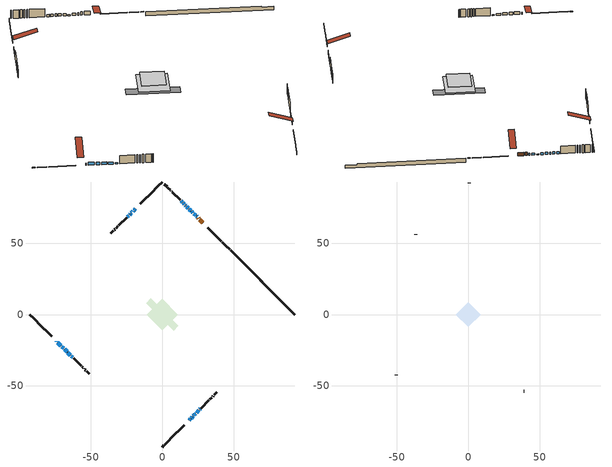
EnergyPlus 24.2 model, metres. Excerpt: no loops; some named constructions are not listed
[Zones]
conditioned space
 floor adiabatic (AdiabaticFloorConstruction): -10.96,0 0,10.96 10.96,0 0,-10.96 z2.59
 floor foundation (Slab1 construction): -11.21,7.89 -7.89,11.21 11.21,-7.89 7.89,-11.21 z-2.21
 floor foundation (Slab2 construction): -1.49,0 0,1.49 1.49,0 0,-1.49 z0
 wall outside (RimJoist1 construction): 0,-92.66 1.06,-91.6 / -92.66,0 -91.6,-1.06 / 0,92.66 -1.06,91.6 / 47.18,45.48 46.12,46.55 z0.15:0.45
 wall outside (RimJoist2 construction): 1.72,-90.94 5.1,-87.56 / -90.94,-1.72 -87.56,-5.1 / -1.72,90.94 -5.1,87.56 / 45.46,47.2 42.08,50.58 z0.15:0.45
 wall outside (RimJoist3 construction): 5.76,-86.91 15.21,-77.45 / -86.91,-5.76 -77.45,-15.21 / -5.76,86.91 -15.21,77.45 / 41.42,51.24 31.97,60.7 z0.15:0.45
 wall outside (AdiabaticWallConstruction 1): 28.44,64.22 26.32,66.34 / 25.66,67 25.04,67.62 z0.15:2.18
 wall outside (AdiabaticWallConstruction): -73.93,-18.73 -73.66,-19 / 21.49,-71.18 21.89,-70.78 / -21.34,71.32 -21.87,70.79 / 22.54,-70.12 23.3,-69.37 / -22.53,70.14 -22.8,69.87 / 19.97,72.69 18.99,73.67 / 26.33,-66.33 26.6,-66.06 z0.15:1.37; -18.73,73.93 -19.6,73.06 / -20.25,72.41 -20.69,71.98 z0.15:1.22; 18.73,-73.93 19.6,-73.06 / 14,78.67 13.13,79.53 z0.15:1.47; 20.25,-72.41 20.83,-71.83 / 23.3,69.37 22.14,70.52 z0.15:1.32; -73,-19.66 -70.94,-21.72 z0.15:1.85; -70.28,-22.38 -68.99,-23.67 / -68.33,-24.33 -66.61,-26.06 z0.15:1.57; 24.39,68.28 23.95,68.71 / 18.34,74.33 17.26,75.4 / 16.6,76.06 16.17,76.49 / 15.52,77.15 14.65,78.01 z0.15:1.52; -65.95,-26.71 -64.23,-28.44 z0.15:1.27; 21.49,71.17 20.63,72.04 / -23.45,69.21 -24.31,68.35 / 23.95,-68.71 25.68,-66.98 / -63.57,-29.09 -62.71,-29.96 z0.15:0.71
 wall outside (Wall1 construction): 27.26,-65.4 32.64,-60.02 / -62.05,-30.61 -56.66,-36 / -24.97,67.69 -30.36,62.31 / 12.48,80.19 7.09,85.57 z0.15:5.03
 wall outside (Wall2 construction): 33.3,-59.36 33.59,-59.08 / -56.01,-36.66 -55.72,-36.94 / -31.01,61.65 -31.3,61.36 / 6.43,86.23 6.15,86.52 z0.15:5.03
 wall outside (Wall3 construction): 34.24,-58.42 34.51,-58.15 / -55.07,-37.6 -54.8,-37.86 / -31.96,60.71 -32.22,60.44 / 5.49,87.17 5.23,87.44 z0.15:5.03
 wall outside (Wall4 construction): 35.17,-57.5 35.73,-56.93 / -54.14,-38.52 -53.57,-39.09 / -32.88,59.78 -33.45,59.22 / 4.57,88.09 4,88.66 z0.15:5.03
 wall outside (Wall5 construction): 36.39,-56.27 38.26,-54.41 / -52.92,-39.74 -51.05,-41.61 / -34.1,58.56 -35.97,56.69 / 3.34,89.32 1.48,91.19 z0.15:5.03
 wall foundation (FoundationWall1 construction): 47.84,44.83,-2.21 47.84,44.83,0.15 88.18,4.48,0.15 88.18,4.48,-0.39 92.66,0,-0.39 92.66,0,-2.21
 window (WindowConstruction 17): -73.93,-18.74 -73.66,-19 z0.15:1.37
 window (WindowConstruction 4): -18.74,73.93 -19.6,73.07 z0.15:1.22
 window (WindowConstruction 5): -20.25,72.41 -20.69,71.98 z0.15:1.22
 window (WindowConstruction 6): 18.74,-73.93 19.6,-73.07 z0.15:1.47
 window (WindowConstruction 7): 20.25,-72.41 20.83,-71.83 z0.15:1.32
 window (WindowConstruction 8): 21.49,-71.18 21.89,-70.78 z0.15:1.37
 window (WindowConstruction 9): -73,-19.66 -70.94,-21.72 z0.15:1.85
 window (WindowConstruction 10): -70.28,-22.38 -68.99,-23.67 z0.15:1.57
 window (WindowConstruction 11): -68.33,-24.33 -66.61,-26.06 z0.15:1.57
 window (WindowConstruction 12): -21.34,71.32 -21.87,70.79 z0.15:1.37
 window (WindowConstruction 13): 22.54,-70.12 23.3,-69.37 z0.15:1.37
 window (WindowConstruction 18): -22.53,70.14 -22.79,69.87 z0.15:1.37
 window (WindowConstruction 14): 24.38,68.28 23.95,68.71 z0.15:1.52
 window (WindowConstruction 15): 23.3,69.37 22.15,70.52 z0.15:1.32
 window (WindowConstruction 16): -65.95,-26.71 -64.23,-28.44 z0.15:1.27
 window (WindowConstruction 21): 21.49,71.17 20.63,72.04 z0.15:0.71
 window (WindowConstruction 22): -23.45,69.21 -24.31,68.35 z0.15:0.71
 window (WindowConstruction 23): 23.95,-68.71 25.68,-66.99 z0.15:0.71
 window (WindowConstruction 24): -63.57,-29.09 -62.71,-29.96 z0.15:0.71
 window (WindowConstruction 19): 19.97,72.69 18.99,73.67 z0.15:1.37
 window (WindowConstruction 20): 26.33,-66.33 26.6,-66.06 z0.15:1.37
 window (WindowConstruction): 18.34,74.33 17.26,75.4 z0.15:1.52
 window (WindowConstruction 1): 16.6,76.06 16.17,76.49 z0.15:1.52
 window (WindowConstruction 2): 15.51,77.15 14.65,78.01 z0.15:1.52
 window (WindowConstruction 3): 14,78.67 13.13,79.53 z0.15:1.47
 door (Door): 28.44,64.22 26.32,66.34 z0.15:2.18
 door (Door 1): 25.66,67 25.04,67.62 z0.15:2.18
 ceiling adiabatic (AdiabaticFloorConstruction): 0,-10.96 10.96,0 0,10.96 -10.96,0 z2.59
attic - vented
 floor to conditioned space (Floor1 construction Reversed): -8.61,0 0,8.61 8.61,0 0,-8.61 z5.03
 wall outside (Wall6 construction): 38.91,-53.75 39.08,-53.59 / -50.4,-42.27 -50.23,-42.43 / -36.63,56.04 -36.79,55.87 / 0.82,91.84 0.66,92.01 z0.15:5.03
 roof outside (Roof1 construction): 18.08,-74.58,5.03 9.69,-66.2,8.98 7.48,-68.41,8.98 15.87,-76.79,5.03; -74.58,-18.08,5.03 -66.2,-9.69,8.98 -68.41,-7.48,8.98 -76.79,-15.87,5.03; -18.08,74.58,5.03 -9.69,66.2,8.98 -7.48,68.41,8.98 -15.87,76.79,5.03; 29.1,63.56,5.03 20.71,55.18,8.98 22.92,52.97,8.98 31.31,61.35,5.03
[Schedule:Day:Interval]
clothes dryer exhaust 0 schedule day: No, 01:00, 0.123457, 02:00, 0.0740741, 03:00, 0.0493827, 04:00, 0.0246914, 05:00, 0.0493827, 06:00, 0.0740741, 07:00, 0.197531, 08:00, 0.395062, 09:00, 0.592593, 10:00, 0.839506, 11:00, 0.962963, 12:00, 1, 13:00, 0.91358, 14:00, 0.82716, 15:00, 0.716049, 16:00, 0.753086, 17:00, 0.679012, 18:00, 0.666667, 20:00, 0.62963, 21:00, 0.641975, 22:00, 0.666667, 23:00, 0.54321, 24:00, 0.296296
clothes dryer exhaust 0 schedule default day; cooling season schedule day; cooling season schedule day 2; cooling season schedule default day; exterior lighting schedule default day; natural vent schedule default day: No, 24:00, 0
cooling season schedule day 1: No, 24:00, 1
exterior lighting schedule day 10: No, 01:00, 0.552381, 03:00, 0.510952, 05:00, 0.483333, 06:00, 0.538571, 07:00, 0.607619, 08:00, 0.56619, 09:00, 0.428095, 10:00, 0.345238, 12:00, 0.331429, 13:00, 0.345238, 14:00, 0.386667, 15:00, 0.414286, 16:00, 0.483333, 17:00, 0.607619, 18:00, 0.773333, 19:00, 0.88381, 20:00, 0.939048, 21:00, 0.966667, 22:00, 0.897619, 23:00, 0.773333, 24:00, 0.649048
exterior lighting schedule day 11: No, 01:00, 0.571429, 03:00, 0.528571, 05:00, 0.5, 06:00, 0.557143, 07:00, 0.628571, 08:00, 0.585714, 09:00, 0.442857, 10:00, 0.357143, 12:00, 0.342857, 13:00, 0.357143, 14:00, 0.4, 15:00, 0.428571, 16:00, 0.5, 17:00, 0.628571, 18:00, 0.8, 19:00, 0.914286, 20:00, 0.971429, 21:00, 1, 22:00, 0.928571, 23:00, 0.8, 24:00, 0.671429
exterior lighting schedule day 8: No, 01:00, 0.466667, 03:00, 0.431667, 05:00, 0.408333, 06:00, 0.455, 07:00, 0.513333, 08:00, 0.478333, 09:00, 0.361667, 10:00, 0.291667, 12:00, 0.28, 13:00, 0.291667, 14:00, 0.326667, 15:00, 0.35, 16:00, 0.408333, 17:00, 0.513333, 18:00, 0.653333, 19:00, 0.746667, 20:00, 0.793333, 21:00, 0.816667, 22:00, 0.758333, 23:00, 0.653333, 24:00, 0.548333
exterior lighting schedule day 9: No, 01:00, 0.509524, 03:00, 0.47131, 05:00, 0.445833, 06:00, 0.496786, 07:00, 0.560476, 08:00, 0.522262, 09:00, 0.394881, 10:00, 0.318452, 12:00, 0.305714, 13:00, 0.318452, 14:00, 0.356667, 15:00, 0.382143, 16:00, 0.445833, 17:00, 0.560476, 18:00, 0.713333, 19:00, 0.815238, 20:00, 0.86619, 21:00, 0.891667, 22:00, 0.827976, 23:00, 0.713333, 24:00, 0.59869
[Schedule:Week:Daily]
clothes dryer exhaust 0 schedule Week Rule - Jan1-Dec31: clothes dryer exhaust 0 schedule day, clothes dryer exhaust 0 schedule day, clothes dryer exhaust 0 schedule day, clothes dryer exhaust 0 schedule day, clothes dryer exhaust 0 schedule day, clothes dryer exhaust 0 schedule day, clothes dryer exhaust 0 schedule day, clothes dryer exhaust 0 schedule default day, clothes dryer exhaust 0 schedule default day, clothes dryer exhaust 0 schedule default day, clothes dryer exhaust 0 schedule default day, clothes dryer exhaust 0 schedule default day
cooling season schedule Week Rule - Jan1-May26: cooling season schedule day, cooling season schedule day, cooling season schedule day, cooling season schedule day, cooling season schedule day, cooling season schedule day, cooling season schedule day, cooling season schedule default day, cooling season schedule default day, cooling season schedule default day, cooling season schedule default day, cooling season schedule default day
cooling season schedule Week Rule - May27-Jun2: cooling season schedule day, cooling season schedule day, cooling season schedule day, cooling season schedule day, cooling season schedule day, cooling season schedule day 1, cooling season schedule day 1, cooling season schedule default day, cooling season schedule default day, cooling season schedule default day, cooling season schedule default day, cooling season schedule default day
cooling season schedule Week Rule - Jun3-Sep29: cooling season schedule day 1, cooling season schedule day 1, cooling season schedule day 1, cooling season schedule day 1, cooling season schedule day 1, cooling season schedule day 1, cooling season schedule day 1, cooling season schedule default day, cooling season schedule default day, cooling season schedule default day, cooling season schedule default day, cooling season schedule default day
cooling season schedule Week Rule - Sep30-Oct6: cooling season schedule day 1, cooling season schedule day 2, cooling season schedule day 2, cooling season schedule day 2, cooling season schedule day 2, cooling season schedule day 2, cooling season schedule day 2, cooling season schedule default day, cooling season schedule default day, cooling season schedule default day, cooling season schedule default day, cooling season schedule default day
cooling season schedule Week Rule - Oct7-Dec31: cooling season schedule day 2, cooling season schedule day 2, cooling season schedule day 2, cooling season schedule day 2, cooling season schedule day 2, cooling season schedule day 2, cooling season schedule day 2, cooling season schedule default day, cooling season schedule default day, cooling season schedule default day, cooling season schedule default day, cooling season schedule default day
exterior lighting schedule Week Rule - Sep30-Oct6: exterior lighting schedule day 8, exterior lighting schedule day 9, exterior lighting schedule day 9, exterior lighting schedule day 9, exterior lighting schedule day 9, exterior lighting schedule day 9, exterior lighting schedule day 9, exterior lighting schedule default day, exterior lighting schedule default day, exterior lighting schedule default day, exterior lighting schedule default day, exterior lighting schedule default day
exterior lighting schedule Week Rule - Oct7-Oct27: exterior lighting schedule day 9, exterior lighting schedule day 9, exterior lighting schedule day 9, exterior lighting schedule day 9, exterior lighting schedule day 9, exterior lighting schedule day 9, exterior lighting schedule day 9, exterior lighting schedule default day, exterior lighting schedule default day, exterior lighting schedule default day, exterior lighting schedule default day, exterior lighting schedule default day
exterior lighting schedule Week Rule - Oct28-Nov3: exterior lighting schedule day 9, exterior lighting schedule day 9, exterior lighting schedule day 9, exterior lighting schedule day 9, exterior lighting schedule day 10, exterior lighting schedule day 10, exterior lighting schedule day 10, exterior lighting schedule default day, exterior lighting schedule default day, exterior lighting schedule default day, exterior lighting schedule default day, exterior lighting schedule default day
exterior lighting schedule Week Rule - Nov4-Nov24: exterior lighting schedule day 10, exterior lighting schedule day 10, exterior lighting schedule day 10, exterior lighting schedule day 10, exterior lighting schedule day 10, exterior lighting schedule day 10, exterior lighting schedule day 10, exterior lighting schedule default day, exterior lighting schedule default day, exterior lighting schedule default day, exterior lighting schedule default day, exterior lighting schedule default day
exterior lighting schedule Week Rule - Nov25-Dec1: exterior lighting schedule day 10, exterior lighting schedule day 10, exterior lighting schedule day 10, exterior lighting schedule day 10, exterior lighting schedule day 10, exterior lighting schedule day 10, exterior lighting schedule day 11, exterior lighting schedule default day, exterior lighting schedule default day, exterior lighting schedule default day, exterior lighting schedule default day, exterior lighting schedule default day
exterior lighting schedule Week Rule - Dec2-Dec31: exterior lighting schedule day 11, exterior lighting schedule day 11, exterior lighting schedule day 11, exterior lighting schedule day 11, exterior lighting schedule day 11, exterior lighting schedule day 11, exterior lighting schedule day 11, exterior lighting schedule default day, exterior lighting schedule default day, exterior lighting schedule default day, exterior lighting schedule default day, exterior lighting schedule default day
natural vent schedule Week Rule - Jan1-Dec31: natural vent schedule default day, natural vent schedule default day, natural vent schedule default day, natural vent schedule default day, natural vent schedule default day, natural vent schedule default day, natural vent schedule default day, natural vent schedule default day, natural vent schedule default day, natural vent schedule default day, natural vent schedule default day, natural vent schedule default day
[Schedule:Year]
clothes dryer exhaust 0 schedule: clothes dryer exhaust 0 schedule Week Rule - Jan1-Dec31, 1, 1, 12, 31
cooling season schedule: cooling season schedule Week Rule - Jan1-May26, 1, 1, 5, 26, cooling season schedule Week Rule - May27-Jun2, 5, 27, 6, 2, cooling season schedule Week Rule - Jun3-Sep29, 6, 3, 9, 29, cooling season schedule Week Rule - Sep30-Oct6, 9, 30, 10, 6, cooling season schedule Week Rule - Oct7-Dec31, 10, 7, 12, 31
natural vent schedule: natural vent schedule Week Rule - Jan1-Dec31, 1, 1, 12, 31
